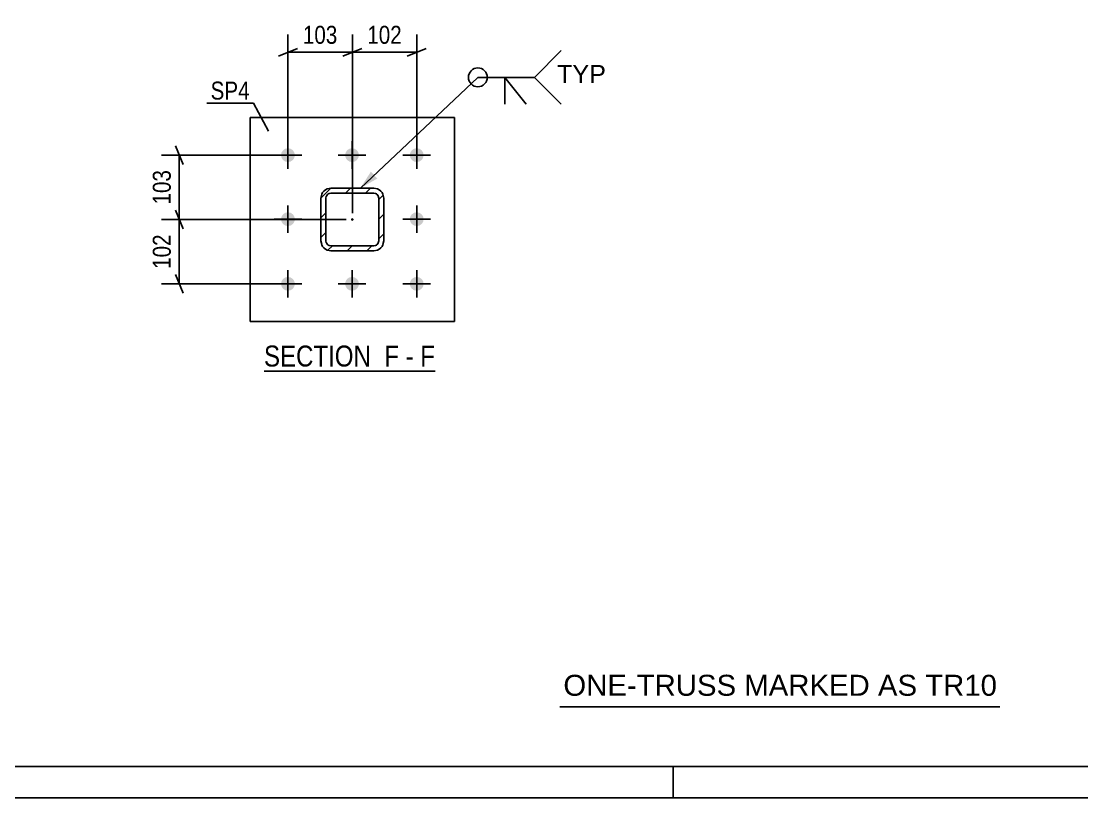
# Model space of a CAD drawing. Header units: millimetres. Extents: x -51 to 790, y -418 to 176.
# Drawn here: x 266.1 to 434.9, y -418.3 to -294.6 of the extents above; entities that cross this region are included whole.
import ezdxf

# ---------------------------------------------------------------- set-up
doc = ezdxf.new("R2010")
doc.units = ezdxf.units.MM
doc.linetypes.add('DXK_LINE_DOT2', pattern=[3.9198, 1.9599, -1.9599])
doc.linetypes.add('DXK_LINE_DOT3', pattern=[5.9187, 2.979, -0.9799, 0.9799, -0.9799])
doc.styles.add('Arial', font='ARIAL.TTF', dxfattribs={"height": 0.2})
doc.styles.add('Arial Narrow', font='ARIALN.TTF', dxfattribs={"height": 0.2})

# ---------------------------------------------------------------- blocks, each defined once
blk = doc.blocks.new('Unknown-389637219-18 - 30307')
at = {"color": 6, "linetype": 'Continuous'}
blk.add_line((304.75, -350.4), (331.97, -350.4), dxfattribs=at)
at = {"color": 0, "linetype": 'Continuous'}
for points in [[(322.86, -349.65), (322.86, -346.15), (304.75, -346.15), (304.75, -349.65)], [(326.25, -349.65), (326.25, -346.15), (323.91, -346.15), (323.91, -349.65)], [(328.57, -349.65), (328.57, -346.15), (327.3, -346.15), (327.3, -349.65)], [(331.97, -349.65), (331.97, -346.15), (329.62, -346.15), (329.62, -349.65)]]:
    blk.add_wipeout(points, dxfattribs=at)
at = {"color": 7, "linetype": 'Continuous', "style": 'Arial Narrow'}
for s, p in [('SECTION ', (304.75, -349.65)), ('F', (323.91, -349.65)), ('F', (329.62, -349.65)), ('-', (327.3, -349.65))]:
    blk.add_text(s, height=3.34, dxfattribs=at).set_placement(p)
blk = doc.blocks.new('Unknown-389637219-39944')
at = {"color": 7, "linetype": 'Continuous'}
blk.add_line((351.86, -403.84), (421.86, -403.84), dxfattribs=at)
at = {"color": 7, "style": 'Arial'}
blk.add_text('ONE-TRUSS MARKED AS TR10', height=3.3428, dxfattribs=at).set_placement((352.4, -402.09))
blk = doc.blocks.new('Unknown-389637219-15102')
at = {"color": 5, "linetype": 'Continuous'}
for p, q in [((-46.14, -413.34), (784.86, -413.34)), ((369.86, -418.34), (369.86, -413.34)), ((-51.14, -418.34), (789.86, -418.34))]:
    blk.add_line(p, q, dxfattribs=at)
blk = doc.blocks.new('Bolt-389637219-30483 - 30307')
at = {"linetype": 'Continuous'}
for points in [[(308.56, -317.08, -1), (308.56, -314.88, -1)], [(318.76, -317.08, -1), (318.76, -314.88, -1)], [(329.06, -317.08, -1), (329.06, -314.88, -1)], [(308.56, -327.28, -1), (308.56, -325.08, -1)], [(329.06, -327.28, -1), (329.06, -325.08, -1)], [(308.56, -337.58, -1), (308.56, -335.38, -1)], [(318.76, -337.58, -1), (318.76, -335.38, -1)], [(329.06, -337.58, -1), (329.06, -335.38, -1)]]:
    blk.add_hatch(color=1, dxfattribs=at).paths.add_polyline_path(points)
at = {"color": 1, "linetype": 'Continuous'}
for p, q in [((308.56, -318.18), (308.56, -313.78)), ((318.76, -318.18), (318.76, -313.78)), ((329.06, -318.18), (329.06, -313.78)), ((310.76, -315.98), (306.36, -315.98)), ((320.96, -315.98), (316.56, -315.98)), ((331.26, -315.98), (326.86, -315.98)), ((308.56, -328.38), (308.56, -323.98)), ((329.06, -328.38), (329.06, -323.98)), ((310.76, -326.18), (306.36, -326.18)), ((331.26, -326.18), (326.86, -326.18)), ((308.56, -338.68), (308.56, -334.28)), ((318.76, -338.68), (318.76, -334.28)), ((329.06, -338.68), (329.06, -334.28)), ((310.76, -336.48), (306.36, -336.48)), ((320.96, -336.48), (316.56, -336.48)), ((331.26, -336.48), (326.86, -336.48))]:
    blk.add_line(p, q, dxfattribs=at)
blk = doc.blocks.new('Part-389637219-30347 - 30307')
at = {"linetype": 'Continuous'}
h = blk.add_hatch(dxfattribs=at)
h.set_pattern_fill('', scale=0.7, style=0, pattern_type=0)
h.set_pattern_definition([(45, (315.405, -321.2256), (-1.57154, 1.57154), [])])
h.paths.add_polyline_path([(322.21, -321.23), (315.41, -321.23), (314.79, -321.35), (314.27, -321.69), (313.93, -322.21), (313.81, -322.83), (313.81, -329.63), (313.93, -330.24), (314.27, -330.76), (314.79, -331.1), (315.41, -331.23), (322.21, -331.23), (322.82, -331.1), (323.34, -330.76), (323.68, -330.24), (323.81, -329.63), (323.81, -322.83), (323.68, -322.21), (323.34, -321.69), (322.82, -321.35)])
h.paths.add_polyline_path([(322.94, -322.52), (323.01, -322.83), (323.01, -329.63), (322.94, -329.93), (322.77, -330.19), (322.51, -330.36), (322.21, -330.43), (315.41, -330.43), (315.1, -330.36), (314.84, -330.19), (314.67, -329.93), (314.61, -329.63), (314.61, -322.83), (314.67, -322.52), (314.84, -322.26), (315.1, -322.09), (315.41, -322.03), (322.21, -322.03), (322.51, -322.09), (322.77, -322.26)])
blk.add_hatch(color=30, dxfattribs=at).paths.add_polyline_path([(318.81, -326.33, -1), (318.81, -326.13, -1)])
at = {"color": 7, "linetype": 'DXK_LINE_DOT2'}
for p, q in [((313.81, -322.83), (313.93, -322.21)), ((314.79, -321.35), (315.41, -321.23)), ((315.41, -322.03), (315.1, -322.09)), ((315.41, -321.23), (322.21, -321.23)), ((315.41, -322.03), (322.21, -322.03)), ((322.21, -321.23), (322.82, -321.35)), ((322.51, -322.09), (322.21, -322.03)), ((323.68, -322.21), (323.81, -322.83)), ((313.81, -329.63), (313.81, -322.83)), ((314.67, -322.52), (314.61, -322.83)), ((314.61, -329.63), (314.61, -322.83)), ((323.01, -322.83), (322.94, -322.52)), ((323.01, -329.63), (323.01, -322.83)), ((323.81, -329.63), (323.81, -322.83)), ((313.93, -330.24), (313.81, -329.63)), ((314.61, -329.63), (314.67, -329.93)), ((315.1, -330.36), (315.41, -330.43)), ((315.41, -330.43), (322.21, -330.43)), ((322.21, -330.43), (322.51, -330.36)), ((322.94, -329.93), (323.01, -329.63)), ((323.81, -329.63), (323.68, -330.24)), ((315.41, -331.23), (314.79, -331.1)), ((315.41, -331.23), (322.21, -331.23)), ((322.82, -331.1), (322.21, -331.23))]:
    blk.add_line(p, q, dxfattribs=at)
at = {"color": 2, "linetype": 'Continuous'}
for p, q in [((313.93, -322.21), (313.81, -322.83)), ((315.41, -321.23), (314.79, -321.35)), ((315.1, -322.09), (315.41, -322.03)), ((315.41, -321.23), (322.21, -321.23)), ((315.41, -322.03), (322.21, -322.03)), ((322.82, -321.35), (322.21, -321.23)), ((322.21, -322.03), (322.51, -322.09)), ((323.81, -322.83), (323.68, -322.21)), ((313.81, -329.63), (313.81, -322.83)), ((314.61, -322.83), (314.67, -322.52)), ((314.61, -329.63), (314.61, -322.83)), ((322.94, -322.52), (323.01, -322.83)), ((323.01, -329.63), (323.01, -322.83)), ((323.81, -329.63), (323.81, -322.83)), ((313.81, -329.63), (313.93, -330.24)), ((314.67, -329.93), (314.61, -329.63)), ((315.41, -330.43), (315.1, -330.36)), ((315.41, -330.43), (322.21, -330.43)), ((322.51, -330.36), (322.21, -330.43)), ((323.01, -329.63), (322.94, -329.93)), ((323.68, -330.24), (323.81, -329.63)), ((314.79, -331.1), (315.41, -331.23)), ((315.41, -331.23), (322.21, -331.23)), ((322.21, -331.23), (322.82, -331.1))]:
    blk.add_line(p, q, dxfattribs=at)
at = {"color": 7, "linetype": 'DXK_LINE_DOT3'}
blk.add_line((318.81, -326.23), (318.81, -326.23), dxfattribs=at)
at = {"color": 30, "linetype": 'DXK_LINE_DOT3'}
blk.add_line((318.81, -326.23), (318.81, -326.23), dxfattribs=at)
at = {"color": 30, "linetype": 'Continuous'}
blk.add_circle((318.81, -326.23), 0.1, dxfattribs=at)
at = {"color": 7, "linetype": 'DXK_LINE_DOT2'}
for centre, radius, start, end in [((315.41, -322.83), 1.6, 112.5, 157.5), ((315.41, -322.83), 0.8, 112.5, 157.5), ((322.21, -322.83), 0.8, 22.5, 67.5), ((322.21, -322.83), 1.6, 22.5, 67.5), ((315.41, -329.63), 1.6, 202.5, 247.5), ((315.41, -329.63), 0.8, 202.5, 247.5), ((322.21, -329.63), 0.8, 292.5, 337.5), ((322.21, -329.63), 1.6, 292.5, 337.5)]:
    blk.add_arc(centre, radius, start, end, dxfattribs=at)
at = {"color": 2, "linetype": 'Continuous'}
for centre, radius, start, end in [((315.41, -322.83), 1.6, 112.5, 157.5), ((315.41, -322.83), 0.8, 112.5, 157.5), ((322.21, -322.83), 0.8, 22.5, 67.5), ((322.21, -322.83), 1.6, 22.5, 67.5), ((315.41, -329.63), 1.6, 202.5, 247.5), ((315.41, -329.63), 0.8, 202.5, 247.5), ((322.21, -329.63), 0.8, 292.5, 337.5), ((322.21, -329.63), 1.6, 292.5, 337.5)]:
    blk.add_arc(centre, radius, start, end, dxfattribs=at)
blk = doc.blocks.new('Part-389637219-30349 - 30307')
at = {"color": 2, "linetype": 'Continuous'}
for p, q in [((302.56, -342.48), (302.56, -309.98)), ((302.56, -309.98), (335.06, -309.98)), ((335.06, -309.98), (335.06, -342.48)), ((335.06, -342.48), (302.56, -342.48))]:
    blk.add_line(p, q, dxfattribs=at)
blk = doc.blocks.new('StraightDimension-389637219-38762 - 30307')
at = {"color": 7, "linetype": 'Continuous'}
for p, q in [((318.81, -325.23), (318.81, -296.75)), ((329.06, -314.98), (329.06, -296.75)), ((317.31, -300.2), (320.31, -299)), ((318.81, -299.6), (329.06, -299.6)), ((330.56, -299), (327.56, -300.2))]:
    blk.add_line(p, q, dxfattribs=at)
at = {"color": 0}
blk.add_wipeout([(327.27, -298.85), (327.27, -294.65), (320.59, -294.65), (320.59, -298.85)], dxfattribs=at)
at = {"color": 3, "style": 'Arial Narrow'}
blk.add_text('102', height=2.863, dxfattribs=at).set_placement((321.19, -298.25))
blk = doc.blocks.new('StraightDimension-389637219-38763 - 30307')
at = {"color": 7, "linetype": 'Continuous'}
for p, q in [((308.56, -314.98), (308.56, -296.75)), ((318.81, -325.23), (318.81, -296.75)), ((307.06, -300.2), (310.06, -299)), ((308.56, -299.6), (318.81, -299.6)), ((320.31, -299), (317.31, -300.2))]:
    blk.add_line(p, q, dxfattribs=at)
at = {"color": 0}
blk.add_wipeout([(317.02, -298.85), (317.02, -294.65), (310.34, -294.65), (310.34, -298.85)], dxfattribs=at)
at = {"color": 3, "style": 'Arial Narrow'}
blk.add_text('103', height=2.863, dxfattribs=at).set_placement((310.94, -298.25))
blk = doc.blocks.new('StraightDimension-389637219-38790 - 30307')
at = {"color": 7, "linetype": 'Continuous'}
for p, q in [((290.66, -314.48), (291.86, -317.48)), ((307.56, -315.98), (288.41, -315.98)), ((291.26, -326.23), (291.26, -315.98)), ((291.86, -327.73), (290.66, -324.73)), ((317.81, -326.23), (288.41, -326.23))]:
    blk.add_line(p, q, dxfattribs=at)
at = {"color": 0}
blk.add_wipeout([(290.51, -317.76), (286.31, -317.76), (286.31, -324.44), (290.51, -324.44)], dxfattribs=at)
at = {"color": 3, "style": 'Arial Narrow'}
blk.add_text('103', height=2.863, rotation=90.0002, dxfattribs=at).set_placement((289.91, -323.84))
blk = doc.blocks.new('StraightDimension-389637219-38791 - 30307')
at = {"color": 7, "linetype": 'Continuous'}
for p, q in [((290.66, -324.73), (291.86, -327.73)), ((317.81, -326.23), (288.41, -326.23)), ((291.26, -336.48), (291.26, -326.23)), ((291.86, -337.98), (290.66, -334.98)), ((307.56, -336.48), (288.41, -336.48))]:
    blk.add_line(p, q, dxfattribs=at)
at = {"color": 0}
blk.add_wipeout([(290.51, -328.01), (286.31, -328.01), (286.31, -334.69), (290.51, -334.69)], dxfattribs=at)
at = {"color": 3, "style": 'Arial Narrow'}
blk.add_text('102', height=2.863, rotation=90.0002, dxfattribs=at).set_placement((289.91, -334.09))
blk = doc.blocks.new('Mark-389637219-30736 - 30307')
at = {"color": 0}
blk.add_wipeout([(302.46, -307.13), (302.46, -304.13), (296.25, -304.13), (296.25, -307.13)], dxfattribs=at)
blk.add_wipeout([(302.46, -307.13), (302.46, -304.13), (296.25, -304.13), (296.25, -307.13)], dxfattribs=at)
at = {"color": 30, "linetype": 'Continuous'}
for p in [(295.65, -307.73), (305.46, -312.15)]:
    blk.add_line(p, (303.06, -307.73), dxfattribs=at)
at = {"color": 3, "style": 'Arial Narrow'}
blk.add_text('SP4', height=2.863, dxfattribs=at).set_placement((296.25, -307.13))
blk = doc.blocks.new('WeldMark-389637219-31268 - 30307')
at = {"linetype": 'Continuous'}
blk.add_hatch(color=30, dxfattribs=at).paths.add_polyline_path([(322.79, -319.71), (320.09, -321.23), (321.76, -318.62)])
at = {"color": 30, "linetype": 'Continuous'}
for p, q in [((320.09, -321.23), (338.79, -303.59)), ((338.79, -303.59), (347.79, -303.59))]:
    blk.add_line(p, q, dxfattribs=at)
at = {"color": 3, "linetype": 'Continuous'}
for q in [(346.5, -307.88), (343.07, -307.88)]:
    blk.add_line((343.07, -303.59), q, dxfattribs=at)
for start, end in [(90, 270), (270, 90)]:
    blk.add_arc((338.79, -303.59), 1.5, start, end, dxfattribs=at)
at = {"color": 0, "linetype": 'Continuous'}
blk.add_wipeout([(359.16, -304.49), (359.16, -301.49), (351.39, -301.49), (351.39, -304.49)], dxfattribs=at)
blk.add_wipeout([(359.16, -304.49), (359.16, -301.49), (351.39, -301.49), (351.39, -304.49)], dxfattribs=at)
at = {"color": 3, "linetype": 'Continuous'}
for q in [(352.07, -299.31), (352.07, -307.88)]:
    blk.add_line((347.79, -303.59), q, dxfattribs=at)
at = {"color": 3, "linetype": 'Continuous', "style": 'Arial'}
blk.add_text('TYP', height=2.865, dxfattribs=at).set_placement((351.39, -304.49))

msp = doc.modelspace()

# ---------------------------------------------------------------- block references
for name in ['Part-389637219-30349 - 30307', 'Bolt-389637219-30483 - 30307', 'Part-389637219-30347 - 30307', 'Unknown-389637219-18 - 30307', 'Unknown-389637219-39944']:
    msp.add_blockref(name, (0, 0))

# ---------------------------------------------------------------- next in the draw order: block references
msp.add_blockref('Unknown-389637219-15102', (0, 0))

# ---------------------------------------------------------------- next in the draw order: block references
for name in ['StraightDimension-389637219-38762 - 30307', 'Mark-389637219-30736 - 30307']:
    msp.add_blockref(name, (0, 0))

# ---------------------------------------------------------------- next in the draw order: block references
msp.add_blockref('StraightDimension-389637219-38763 - 30307', (0, 0))

# ---------------------------------------------------------------- next in the draw order: block references
for name in ['WeldMark-389637219-31268 - 30307', 'StraightDimension-389637219-38790 - 30307']:
    msp.add_blockref(name, (0, 0))

# ---------------------------------------------------------------- next in the draw order: block references
msp.add_blockref('StraightDimension-389637219-38791 - 30307', (0, 0))

doc.saveas('drawing.dxf')
